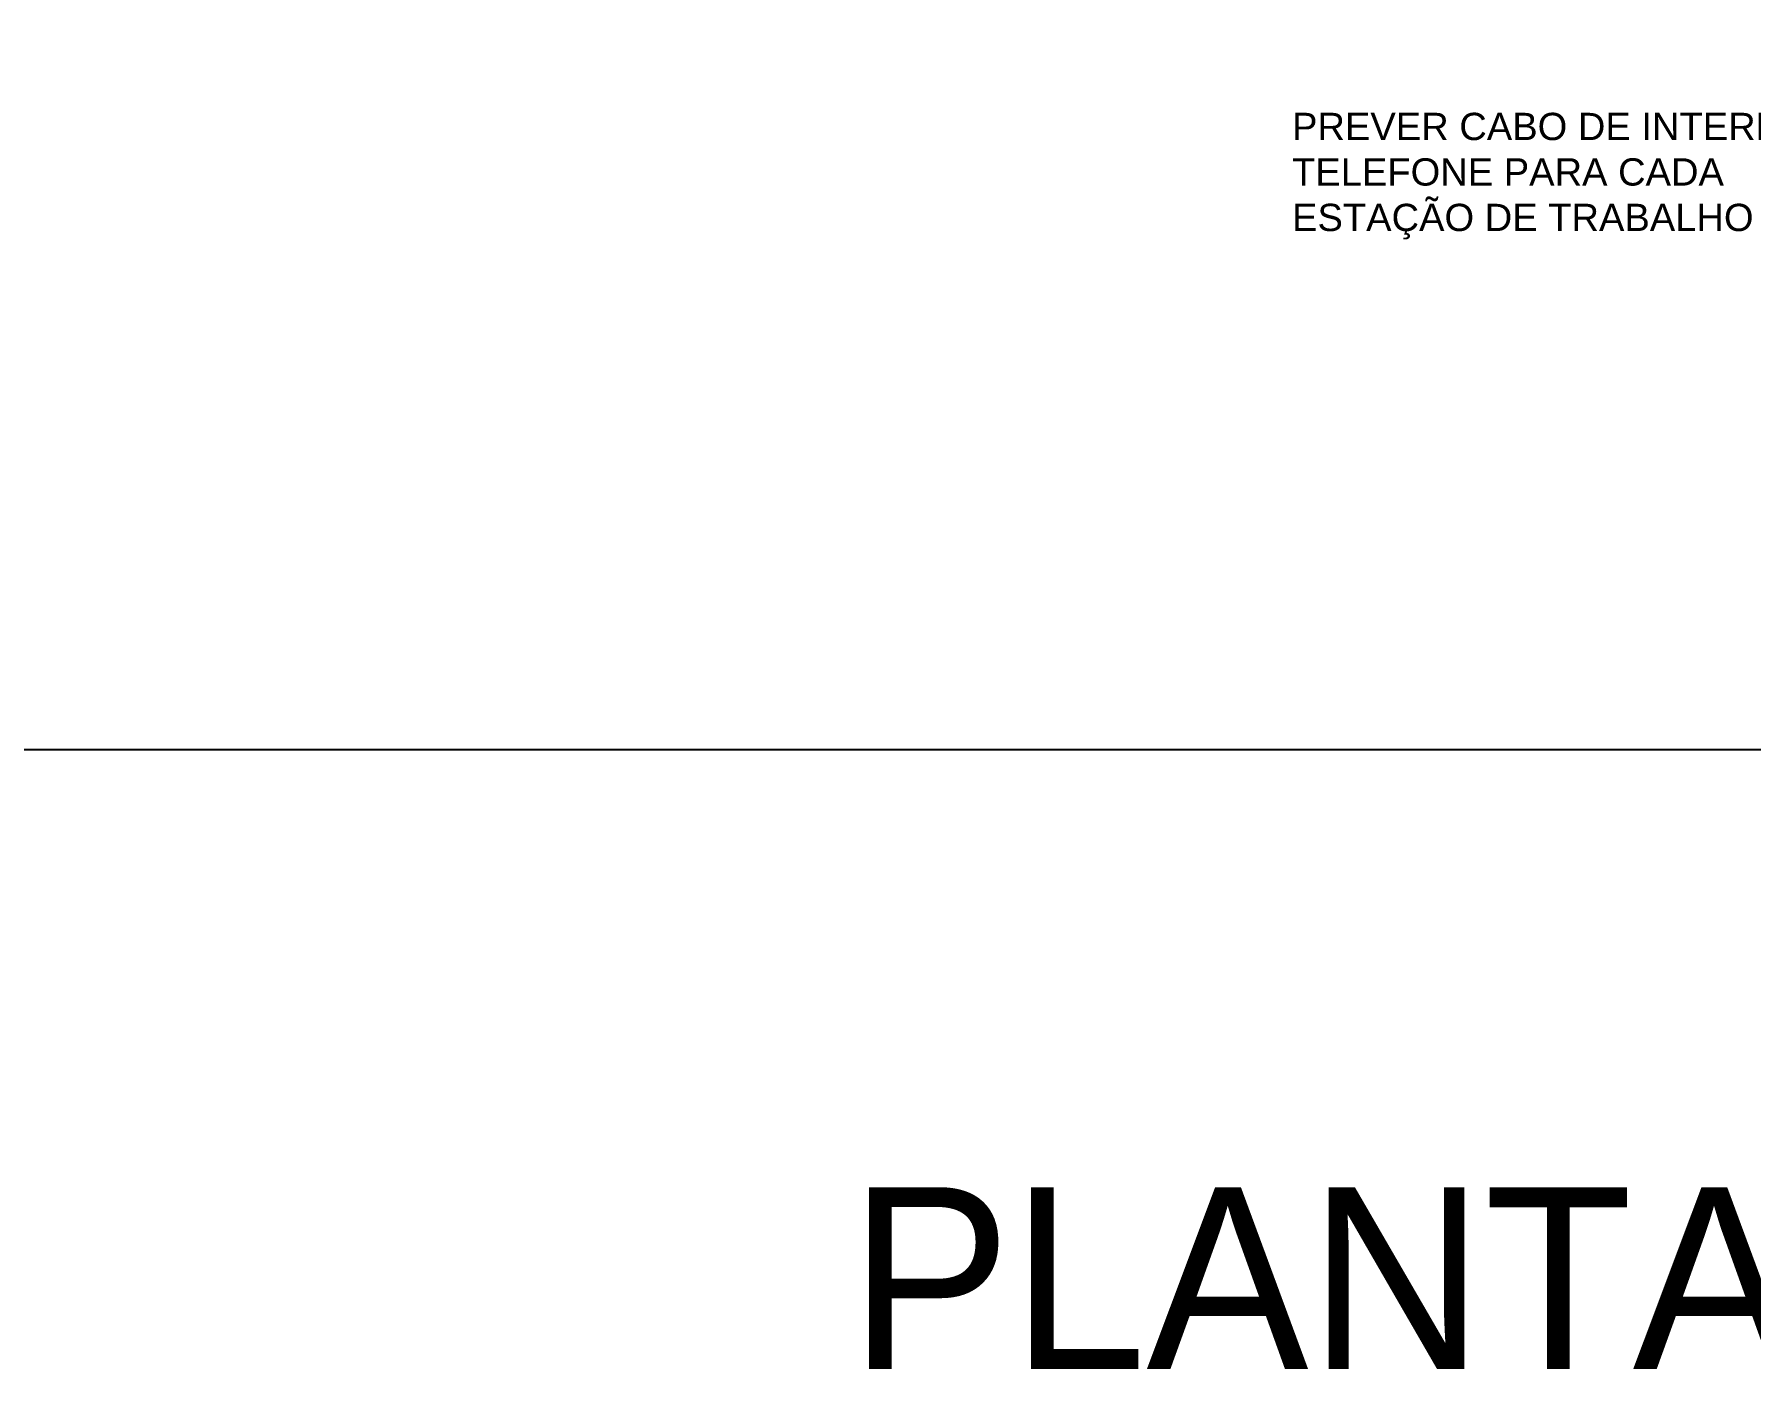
# Model space of a CAD drawing. Header units: millimetres. Extents: x 7034 to 7235, y -465 to -380.
# Drawn here: x 7145.36 to 7154.8, y -420.42 to -413.06 of the extents above; entities that cross this region are included whole.
import ezdxf

# ---------------------------------------------------------------- set-up
doc = ezdxf.new("R2010")
doc.units = ezdxf.units.MM
doc.header["$LTSCALE"] = 0.005
doc.linetypes.add('CONTINUO', pattern=[0])
doc.layers.get('0').update_dxf_attribs({"linetype": 'CONTINUO'})
doc.layers.add('ARQ-PEITORIAL', color=4, linetype='Continuous')
doc.layers.add('ARQ_TXT_AMBIENTE', color=3, linetype='Continuous')
doc.styles.add('geometric', font='')
doc.styles.get("Standard").update_dxf_attribs({"font": 'arial.ttf'})
doc.styles.get('geometric').set_extended_font_data('Geometr415 Blk BT')

msp = doc.modelspace()

# ---------------------------------------------------------------- linework, layer by layer
msp.add_lwpolyline([(7166.1864, -402.1477), (7166.1864, -416.9977), (7145.1864, -416.9977), (7145.1864, -402.1477)], close=True)

# ---------------------------------------------------------------- texts
at = {"layer": 'ARQ-PEITORIAL', "insert": (7149.8408, -419.402), "char_height": 1, "attachment_point": 1, "style": 'geometric'}
msp.add_mtext_dynamic_manual_height_columns('PLANTA HIDRAULICO', width=16.146395, gutter_width=12.5, heights=[0], dxfattribs=at)
at = {"layer": 'ARQ_TXT_AMBIENTE', "insert": (7152.2774, -413.4951), "char_height": 0.15, "attachment_point": 1}
msp.add_mtext_dynamic_manual_height_columns('PREVER CABO DE INTERNET E TELEFONE PARA CADA ESTAÇÃO DE TRABALHO', width=3.409608, gutter_width=12.5, heights=[0], dxfattribs=at)

doc.saveas('drawing.dxf')
